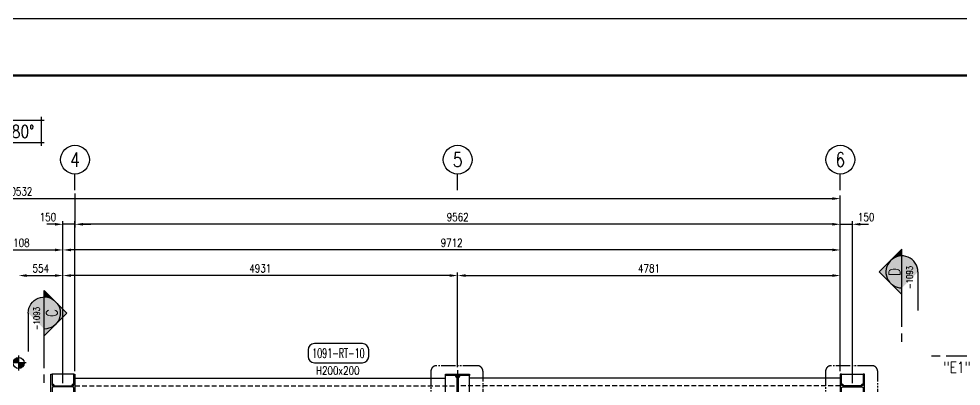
# Model space of a CAD drawing. Header units: millimetres. Extents: x 0 to 232280, y -26939 to 23794.
# Drawn here: x 106419 to 118191, y 19212 to 23794 of the extents above; entities that cross this region are included whole.
import ezdxf
from ezdxf.enums import TextEntityAlignment as Align

# ---------------------------------------------------------------- set-up
doc = ezdxf.new("R2010")
doc.units = ezdxf.units.MM
doc.header["$LTSCALE"] = 30
for name, pattern in [('JNK-CENTER', [34, 30, -1.5, 1, -1.5]), ('JNK-HIDDEN', [3, 2, -1]), ('PH2', [15, 10, -1, 1, -1, 1, -1])]:
    doc.linetypes.add(name, pattern=pattern)
for name, color, linetype in [('CEN-R', 1, 'JNK-CENTER'), ('CON-C', 4, 'Continuous'), ('CON-G', 3, 'Continuous'), ('CON-W', 7, 'Continuous'), ('CON-Y', 2, 'Continuous'), ('det', 2, 'PH2'), ('Dim-W', 7, 'Continuous'), ('HID-Y', 2, 'JNK-HIDDEN'), ('STL-OBJT', 7, 'Continuous')]:
    doc.layers.add(name, color=color, linetype=linetype)
doc.styles.add('SIMPLEX', font='simplex.shx', dxfattribs={"width": 0.8})
doc.dimstyles.new('DIM40', dxfattribs={"dimscale": 40, "dimtxt": 2.5, "dimasz": 2.5, "dimexe": 1, "dimexo": 1, "dimgap": 1, "dimtad": 1, "dimdec": 0, "dimdsep": 46, "dimtxsty": 'SIMPLEX', "dimcen": 0, "dimclrd": 7, "dimclre": 7, "dimclrt": 2, "dimadec": 1, "dimazin": 2, "dimtfac": 1, "dimtdec": 0, "dimtix": 1, "dimtmove": 2, "dimatfit": 2, "dimfxl": 1, "dimtolj": 1, "dimtzin": 0, "dimarcsym": 1})

# ---------------------------------------------------------------- blocks, each defined once
blk = doc.blocks.new('TITLE')
at = {"color": 7}
blk.add_line((841, 594.8536585365848), (0, 594.8536585365848), dxfattribs=at)
at = {"color": 7, "const_width": 0.7073170731707307}
blk.add_lwpolyline([(823.3170731707312, 577.1707317073162), (27.93902439025055, 577.1707317073162)], dxfattribs=at)
blk = doc.blocks.new('*D1482')
at = {"layer": 'DEFPOINTS', "color": 0, "transparency": 16777216}
for p in [(116681.8460261463, 21551.43274654004), (116681.8460261463, 19358.29560975282), (96149.84602614603, 17706.1513648621)]:
    blk.add_point(p, dxfattribs=at)
at = {"layer": 'Dim-W', "color": 7, "linetype": 'ByBlock', "lineweight": -2, "transparency": 16777216}
for p, q in [((96149.84602614603, 17746.1513648621), (96149.84602614603, 21591.43274654004)), ((96249.84602614603, 21551.43274654004), (116581.8460261463, 21551.43274654004)), ((116681.8460261463, 19398.29560975282), (116681.8460261463, 21591.43274654004))]:
    blk.add_line(p, q, dxfattribs=at)
at = {"layer": 'Dim-W', "color": 7, "transparency": 16777216}
for points in [[(96249.84602614603, 21568.09941320671), (96249.84602614603, 21534.76607987337), (96149.84602614603, 21551.43274654004)], [(116581.8460261463, 21568.09941320671), (116581.8460261463, 21534.76607987337), (116681.8460261463, 21551.43274654004)]]:
    blk.add_solid(points, dxfattribs=at)
at = {"layer": 'Dim-W', "color": 2, "transparency": 16777216, "insert": (106415.8460261462, 21641.43274654004), "char_height": 100, "attachment_point": 5, "style": 'SIMPLEX'}
blk.add_mtext('\\A1;20532', dxfattribs=at)
blk = doc.blocks.new('col-line')
at = {"layer": 'CON-Y'}
blk.add_line((0, 3), (0, 8), dxfattribs=at)
blk.add_circle((0, 12.5), 4.5, dxfattribs=at)
at = {"layer": 'CON-C', "style": 'SIMPLEX', "width": 0.8}
blk.add_attdef('1', text='', height=4.5, dxfattribs=at).set_placement((0, 12.5), align=Align.MIDDLE_CENTER)
blk = doc.blocks.new('NORTH-AG')
at = {"layer": 'CON-Y'}
for p, q in [((-8, 3.5), (8, 3.5)), ((-6.999999999999996, 4.5), (-6.999999999999996, -4.5)), ((7.000000000000007, 4.500000000000002), (7, -4.5)), ((-8, -3.499999999999999), (8, -3.5))]:
    blk.add_line(p, q, dxfattribs=at)
at = {"layer": 'CON-C', "style": 'SIMPLEX', "width": 0.8}
blk.add_attdef('0', text='', height=4, dxfattribs=at).set_placement((0, -2.06), align=Align.CENTER)
blk = doc.blocks.new('SECMARK2')
at = {"layer": 'CON-C'}
blk.add_line((0, 0), (-2.71666666666666, 0), dxfattribs=at)
blk.add_lwpolyline([(-4.666666666666639, 0), (-14.31666666666667, 0), (-14.31666666666667, 6.509999999999973), (-15.93333333333333, 1.643333333333345), (-13.2333333333333, 1.643333333333345)], dxfattribs=at)
at = {"layer": 'CON-C', "style": 'SIMPLEX', "width": 0.8}
blk.add_attdef('TAG', (-12.98, 1.180000000000057), '', height=3.5, dxfattribs=at)
blk = doc.blocks.new('SECMARK1')
at = {"layer": 'CON-Y'}
h = blk.add_hatch(color=256, dxfattribs=at)
edge = h.paths.add_edge_path()
edge.add_line((21.82666666666668, 7.071067811865485), (18.29113276073393, 3.535533905932776))
edge.add_arc((21.82666666666668, 4.707345624410664e-14), 5.000000000000002, 44.99999999999977, 135.0000000000001, ccw=False)
edge.add_line((25.36220057259943, 3.535533905932773), (21.82666666666668, 7.071067811865485))
h = blk.add_hatch(color=256, dxfattribs=at)
edge = h.paths.add_edge_path()
edge.add_line((14.75559885480128, 4.707345624410664e-14), (16.82666666666668, 1.689559442740931e-14))
edge.add_arc((21.82666666666668, 4.618527782440651e-14), 5, 135.0000000000001, 180.0000000000003, ccw=False)
edge.add_line((18.29113276073393, 3.535533905932776), (14.75559885480128, 4.707345624410664e-14))
edge = h.paths.add_edge_path()
edge.add_arc((21.82666666666668, 4.736951571734001e-14), 5, 270, 540.0000000000005)
h = blk.add_hatch(color=256, dxfattribs=at)
edge = h.paths.add_edge_path()
edge.add_line((26.82666666666668, 4.332076805060308e-14), (28.89773447853207, 4.736951571734001e-14))
edge.add_line((28.89773447853207, 4.736951571734001e-14), (25.36220057259943, 3.535533905932773))
edge.add_arc((21.82666666666668, 4.951594689828198e-14), 5, -1.1368683772161603e-13, 44.999999999999716, ccw=False)
at = {"layer": 'CON-C'}
blk.add_line((0, 0), (2.633333333333307, 0), dxfattribs=at)
blk.add_lwpolyline([(4.666666666666639, 0), (28.89773447853207, 4.736951571734001e-14), (21.82666666666668, 7.071067811865485), (14.75559885480128, 4.736951571734001e-14)], dxfattribs=at)
at = {"layer": 'CON-Y'}
blk.add_line((21.82666666666668, -4.999999999999953), (9.823333333333341, -4.999999999999953), dxfattribs=at)
blk.add_arc((21.82666666666668, 4.736951571734001e-14), 5, 270, 180.0000000000004, dxfattribs=at)
at = {"layer": 'CON-C', "style": 'SIMPLEX', "width": 0.8}
blk.add_attdef('TAG', text='', height=3.5, dxfattribs=at).set_placement((21.80333333333334, 0.5800000000000568), align=Align.CENTER)
at = {"layer": 'CON-Y', "style": 'SIMPLEX', "width": 0.8}
blk.add_attdef('H0000-0000', text='', height=2, dxfattribs=at).set_placement((24.66333333333334, -3.379999999999943), align=Align.RIGHT)
blk = doc.blocks.new('DUCT-TAG')
at = {"layer": 'CON-G'}
blk.add_lwpolyline([(-9.490000000000007, -1), (-9.489999999999979, 1, -0.414213562373095), (-7.489999999999979, 3), (7.489999999999982, 3, -0.414213562373095), (9.489999999999982, 1), (9.489999999999982, -1, -0.414213562373095), (7.489999999999982, -3), (-7.490000000000007, -3, -0.4142135623730971)], format="xyb", close=True, dxfattribs=at)
at = {"layer": 'CON-G', "style": 'SIMPLEX', "width": 1.246304347826088}
blk.add_attdef('NAME', text='', height=3, dxfattribs=at).set_placement((-8.190000000000007, -1.5), (8.19000000000001, -1.5), align=Align.FIT)
at = {"layer": 'CON-Y', "style": 'SIMPLEX'}
blk.add_attdef('ELEVATION', text='', height=2, dxfattribs=at).set_placement((-1.243449787580175e-14, -6.02), align=Align.CENTER)
blk = doc.blocks.new('*D1473')
at = {"layer": 'DEFPOINTS', "color": 0, "transparency": 16777216}
for p in [(116681.8460261463, 21231.43274654004), (116831.8460261463, 21231.43274654004), (116831.8460261463, 19209.90419663489)]:
    blk.add_point(p, dxfattribs=at)
at = {"layer": 'Dim-W', "color": 7, "linetype": 'ByBlock', "lineweight": -2, "transparency": 16777216}
for p, q in [((116581.8460261463, 21231.43274654004), (116481.8460261463, 21231.43274654004)), ((116681.8460261463, 21231.43274654004), (116831.8460261463, 21231.43274654004)), ((116831.8460261463, 19249.90419663489), (116831.8460261463, 21271.43274654004)), ((116931.8460261463, 21231.43274654004), (117031.8460261463, 21231.43274654004))]:
    blk.add_line(p, q, dxfattribs=at)
at = {"layer": 'Dim-W', "color": 7, "transparency": 16777216}
for points in [[(116581.8460261463, 21248.09941320671), (116581.8460261463, 21214.76607987337), (116681.8460261463, 21231.43274654004)], [(116931.8460261463, 21248.09941320671), (116931.8460261463, 21214.76607987337), (116831.8460261463, 21231.43274654004)]]:
    blk.add_solid(points, dxfattribs=at)
at = {"layer": 'Dim-W', "color": 2, "transparency": 16777216, "insert": (117004.8459572065, 21321.43274654004), "char_height": 100, "attachment_point": 5, "style": 'SIMPLEX'}
blk.add_mtext('\\A1;150', dxfattribs=at)
blk = doc.blocks.new('FS-MARK')
h = blk.add_hatch(color=256)
edge = h.paths.add_edge_path()
edge.add_arc((0, 0), 1.75, 90, 180)
edge.add_line((-1.75, 0), (0, 0))
edge.add_line((0, 0), (0, 1.75))
h = blk.add_hatch(color=256)
edge = h.paths.add_edge_path()
edge.add_line((0, 0), (0, -1.75))
edge.add_arc((0, 0), 1.75, 270, 360)
edge.add_line((1.75, 0), (0, 0))
for p, q in [((2.333333333333333, 0), (-2.333333333333333, 0)), ((0, 2.333333333333333), (0, -2.333333333333333))]:
    blk.add_line(p, q)
blk.add_circle((0, 0), 1.75)
at = {"layer": 'CON-Y', "style": 'SIMPLEX', "width": 0.8}
blk.add_attdef('F.S.', (3.194782608695653, 0.9982608695652175), '', height=2.5, dxfattribs=at)
blk = doc.blocks.new('*D1449')
at = {"layer": 'DEFPOINTS', "color": 0, "transparency": 16777216}
for p in [(107119.8460261462, 21657.12549618498), (107119.8460261462, 21231.43274654004), (116681.8460261463, 21231.43274654004)]:
    blk.add_point(p, dxfattribs=at)
at = {"layer": 'Dim-W', "color": 7, "linetype": 'ByBlock', "lineweight": -2, "transparency": 16777216}
for p, q in [((107119.8460261462, 21617.12549618498), (107119.8460261462, 21191.43274654004)), ((116581.8460261463, 21231.43274654004), (107219.8460261462, 21231.43274654004))]:
    blk.add_line(p, q, dxfattribs=at)
at = {"layer": 'Dim-W', "color": 7, "transparency": 16777216}
for points in [[(107219.8460261462, 21248.09941320671), (107219.8460261462, 21214.76607987337), (107119.8460261462, 21231.43274654004)], [(116581.8460261463, 21248.09941320671), (116581.8460261463, 21214.76607987337), (116681.8460261463, 21231.43274654004)]]:
    blk.add_solid(points, dxfattribs=at)
at = {"layer": 'Dim-W', "color": 2, "transparency": 16777216, "insert": (111900.8460261463, 21321.43274654004), "char_height": 100, "attachment_point": 5, "style": 'SIMPLEX'}
blk.add_mtext('\\A1;9562', dxfattribs=at)
blk = doc.blocks.new('*D1450')
at = {"layer": 'DEFPOINTS', "color": 0, "transparency": 16777216}
for p in [(106969.8460261462, 20911.43274654004), (106969.8460261462, 20911.43274654004), (116681.8460261463, 20911.43274654004)]:
    blk.add_point(p, dxfattribs=at)
at = {"layer": 'Dim-W', "color": 7, "linetype": 'ByBlock', "lineweight": -2, "transparency": 16777216}
blk.add_line((116581.8460261463, 20911.43274654004), (107069.8460261462, 20911.43274654004), dxfattribs=at)
at = {"layer": 'Dim-W', "color": 7, "transparency": 16777216}
for points in [[(107069.8460261462, 20928.09941320671), (107069.8460261462, 20894.76607987337), (106969.8460261462, 20911.43274654004)], [(116581.8460261463, 20928.09941320671), (116581.8460261463, 20894.76607987337), (116681.8460261463, 20911.43274654004)]]:
    blk.add_solid(points, dxfattribs=at)
at = {"layer": 'Dim-W', "color": 2, "transparency": 16777216, "insert": (111825.8460261462, 21001.43274654004), "char_height": 100, "attachment_point": 5, "style": 'SIMPLEX'}
blk.add_mtext('\\A1;9712', dxfattribs=at)
blk = doc.blocks.new('*D1451')
at = {"layer": 'DEFPOINTS', "color": 0, "transparency": 16777216}
for p in [(106969.8460261462, 20591.43274654004), (106969.8460261462, 20591.43274654004), (111900.8460261462, 20591.43274654004)]:
    blk.add_point(p, dxfattribs=at)
at = {"layer": 'Dim-W', "color": 7, "linetype": 'ByBlock', "lineweight": -2, "transparency": 16777216}
blk.add_line((111800.8460261462, 20591.43274654004), (107069.8460261462, 20591.43274654004), dxfattribs=at)
at = {"layer": 'Dim-W', "color": 7, "transparency": 16777216}
for points in [[(107069.8460261462, 20608.09941320671), (107069.8460261462, 20574.76607987337), (106969.8460261462, 20591.43274654004)], [(111800.8460261462, 20608.09941320671), (111800.8460261462, 20574.76607987337), (111900.8460261462, 20591.43274654004)]]:
    blk.add_solid(points, dxfattribs=at)
at = {"layer": 'Dim-W', "color": 2, "transparency": 16777216, "insert": (109435.3460261462, 20681.43274654004), "char_height": 100, "attachment_point": 5, "style": 'SIMPLEX'}
blk.add_mtext('\\A1;4931', dxfattribs=at)
blk = doc.blocks.new('*D1452')
at = {"layer": 'DEFPOINTS', "color": 0, "transparency": 16777216}
for p in [(105861.8460261462, 20911.43274654004), (106969.8460261462, 20911.43274654004), (106969.8460261462, 20911.43274654004)]:
    blk.add_point(p, dxfattribs=at)
at = {"layer": 'Dim-W', "color": 7, "linetype": 'ByBlock', "lineweight": -2, "transparency": 16777216}
blk.add_line((105961.8460261462, 20911.43274654004), (106869.8460261462, 20911.43274654004), dxfattribs=at)
at = {"layer": 'Dim-W', "color": 7, "transparency": 16777216}
for points in [[(105961.8460261462, 20928.09941320671), (105961.8460261462, 20894.76607987337), (105861.8460261462, 20911.43274654004)], [(106869.8460261462, 20928.09941320671), (106869.8460261462, 20894.76607987337), (106969.8460261462, 20911.43274654004)]]:
    blk.add_solid(points, dxfattribs=at)
at = {"layer": 'Dim-W', "color": 2, "transparency": 16777216, "insert": (106415.8460261462, 21001.43274654004), "char_height": 100, "attachment_point": 5, "style": 'SIMPLEX'}
blk.add_mtext('\\A1;1108', dxfattribs=at)
blk = doc.blocks.new('*D1454')
at = {"layer": 'DEFPOINTS', "color": 0, "transparency": 16777216}
for p in [(106415.8460261462, 20591.43274654004), (106969.8460261462, 20591.43274654004), (106969.8460261462, 20591.43274654004)]:
    blk.add_point(p, dxfattribs=at)
at = {"layer": 'Dim-W', "color": 7, "linetype": 'ByBlock', "lineweight": -2, "transparency": 16777216}
blk.add_line((106515.8460261462, 20591.43274654004), (106869.8460261462, 20591.43274654004), dxfattribs=at)
at = {"layer": 'Dim-W', "color": 7, "transparency": 16777216}
for points in [[(106515.8460261462, 20608.09941320671), (106515.8460261462, 20574.76607987337), (106415.8460261462, 20591.43274654004)], [(106869.8460261462, 20608.09941320671), (106869.8460261462, 20574.76607987337), (106969.8460261462, 20591.43274654004)]]:
    blk.add_solid(points, dxfattribs=at)
at = {"layer": 'Dim-W', "color": 2, "transparency": 16777216, "insert": (106692.8460261462, 20681.43274654004), "char_height": 100, "attachment_point": 5, "style": 'SIMPLEX'}
blk.add_mtext('\\A1;554', dxfattribs=at)
blk = doc.blocks.new('*D1460')
at = {"layer": 'DEFPOINTS', "color": 0, "transparency": 16777216}
for p in [(106969.8460261442, 21231.43274654004), (107119.8460261437, 19359.90419663489), (106969.8460261442, 19209.90419663489)]:
    blk.add_point(p, dxfattribs=at)
at = {"layer": 'Dim-W', "color": 7, "linetype": 'ByBlock', "lineweight": -2, "transparency": 16777216}
for p, q in [((106869.8460261442, 21231.43274654004), (106769.8460261442, 21231.43274654004)), ((106969.8460261442, 19249.90419663489), (106969.8460261442, 21271.43274654004)), ((107119.8460261437, 21231.43274654004), (106969.8460261442, 21231.43274654004)), ((107119.8460261437, 19399.90419663489), (107119.8460261437, 21271.43274654004)), ((107219.8460261437, 21231.43274654004), (107319.8460261437, 21231.43274654004))]:
    blk.add_line(p, q, dxfattribs=at)
at = {"layer": 'Dim-W', "color": 7, "transparency": 16777216}
for points in [[(106869.8460261442, 21248.09941320671), (106869.8460261442, 21214.76607987337), (106969.8460261442, 21231.43274654004)], [(107219.8460261437, 21248.09941320671), (107219.8460261437, 21214.76607987337), (107119.8460261437, 21231.43274654004)]]:
    blk.add_solid(points, dxfattribs=at)
at = {"layer": 'Dim-W', "color": 2, "transparency": 16777216, "insert": (106781.7687510194, 21321.43274654004), "char_height": 100, "attachment_point": 5, "style": 'SIMPLEX'}
blk.add_mtext('\\A1;150', dxfattribs=at)
blk = doc.blocks.new('*D1461')
at = {"layer": 'DEFPOINTS', "color": 0, "transparency": 16777216}
for p in [(116681.8460261463, 20591.43274654004), (111900.8460261453, 19409.90419663499), (116681.8460261463, 19359.90419663489)]:
    blk.add_point(p, dxfattribs=at)
at = {"layer": 'Dim-W', "color": 7, "linetype": 'ByBlock', "lineweight": -2, "transparency": 16777216}
for p, q in [((111900.8460261453, 19449.90419663499), (111900.8460261453, 20631.43274654004)), ((116681.8460261463, 19399.90419663489), (116681.8460261463, 20631.43274654004)), ((112000.8460261453, 20591.43274654004), (116581.8460261463, 20591.43274654004))]:
    blk.add_line(p, q, dxfattribs=at)
at = {"layer": 'Dim-W', "color": 7, "transparency": 16777216}
for points in [[(112000.8460261453, 20608.09941320671), (112000.8460261453, 20574.76607987337), (111900.8460261453, 20591.43274654004)], [(116581.8460261463, 20608.09941320671), (116581.8460261463, 20574.76607987337), (116681.8460261463, 20591.43274654004)]]:
    blk.add_solid(points, dxfattribs=at)
at = {"layer": 'Dim-W', "color": 2, "transparency": 16777216, "insert": (114291.3460261458, 20681.43274654004), "char_height": 100, "attachment_point": 5, "style": 'SIMPLEX'}
blk.add_mtext('\\A1;4781', dxfattribs=at)

msp = doc.modelspace()

# ---------------------------------------------------------------- linework, layer by layer
at = {"layer": 'CEN-R'}
msp.add_line((111900.8460261453, 19409.90419663499), (111900.8460261453, 7507.904196634778), dxfattribs=at)
at = {"layer": 'CON-G'}
for p, q in [((107104.8460261437, 19359.90419663489), (106834.8460261437, 19359.90419663489)), ((107119.846026144, 19309.90419663503), (111750.8460261453, 19309.90419663503)), ((111750.8460261453, 19074.90419663499), (111750.8460261453, 19344.90419663499)), ((112050.8460261453, 19074.90419663499), (112050.8460261453, 19344.90419663499)), ((116681.8460261466, 19309.90419663503), (112050.8460261453, 19309.90419663503)), ((116696.8460261463, 19359.90419663489), (116966.8460261463, 19359.90419663489))]:
    msp.add_line(p, q, dxfattribs=at)
for points in [[(106819.8460261437, 19359.90419663489), (106834.8460261437, 19359.90419663489), (106834.8460261437, 19232.90419663489, 0.414213562373095), (106852.8460261437, 19214.90419663489), (107086.8460261437, 19214.90419663489, 0.414213562373095), (107104.8460261437, 19232.90419663489), (107104.8460261437, 19359.90419663489), (107119.8460261437, 19359.90419663489), (107119.8460261437, 19059.90419663489), (107104.8460261437, 19059.90419663489), (107104.8460261437, 19186.90419663489, 0.414213562373095), (107086.8460261437, 19204.90419663489), (106852.8460261437, 19204.90419663489, 0.4142135623730949), (106834.8460261437, 19186.90419663489), (106834.8460261437, 19059.90419663489), (106819.8460261437, 19059.90419663489)], [(112050.8460261453, 19359.90419663499), (112050.8460261453, 19344.90419663499), (111923.8460261453, 19344.90419663499, 0.414213562373095), (111905.8460261453, 19326.90419663499), (111905.8460261453, 19092.90419663499, 0.414213562373095), (111923.8460261453, 19074.90419663499), (112050.8460261453, 19074.90419663499), (112050.8460261453, 19059.90419663499), (111750.8460261453, 19059.90419663499), (111750.8460261453, 19074.90419663499), (111877.8460261453, 19074.90419663499, 0.414213562373095), (111895.8460261453, 19092.90419663499), (111895.8460261453, 19326.90419663499, 0.4142135623730949), (111877.8460261453, 19344.90419663499), (111750.8460261453, 19344.90419663499), (111750.8460261453, 19359.90419663499)], [(116981.8460261463, 19359.90419663489), (116966.8460261463, 19359.90419663489), (116966.8460261463, 19232.90419663489, -0.414213562373095), (116948.8460261463, 19214.90419663489), (116714.8460261463, 19214.90419663489, -0.414213562373095), (116696.8460261463, 19232.90419663489), (116696.8460261463, 19359.90419663489), (116681.8460261463, 19359.90419663489), (116681.8460261463, 19059.90419663489), (116696.8460261463, 19059.90419663489), (116696.8460261463, 19186.90419663489, -0.414213562373095), (116714.8460261463, 19204.90419663489), (116948.8460261463, 19204.90419663489, -0.4142135623730949), (116966.8460261463, 19186.90419663489), (116966.8460261463, 19059.90419663489), (116981.8460261463, 19059.90419663489)]]:
    msp.add_lwpolyline(points, format="xyb", close=True, dxfattribs=at)
for centre, start, end in [((111895.8460261453, 19344.90419663499), 180, 270), ((111905.8460261453, 19344.90419663499), 270, 0), ((106834.8460261437, 19214.90419663489), 0, 90), ((107104.8460261437, 19214.90419663489), 90, 180), ((116696.8460261463, 19214.90419663489), 0, 90), ((116966.8460261463, 19214.90419663489), 90, 180)]:
    msp.add_arc(centre, 25, start, end, dxfattribs=at)
at = {"layer": 'det', "ltscale": 0.6}
for points in [[(111637.8028401418, 19467.25820118943, 0.414213562373095), (111565.8028401418, 19395.25820118943), (111565.8028401418, 18997.94141895167, 0.414213562373095), (111637.8028401418, 18925.94141895167), (112145.5981701403, 18925.94141895167, 0.414213562373095), (112217.5981701403, 18997.94141895167), (112217.5981701403, 19395.25820118943, 0.414213562373095), (112145.5981701403, 19467.25820118943)], [(116568.8028401429, 19467.25820118943, 0.414213562373095), (116496.8028401429, 19395.25820118943), (116496.8028401429, 18997.94141895167, 0.414213562373095), (116568.8028401429, 18925.94141895167), (117076.5981701414, 18925.94141895167, 0.414213562373095), (117148.5981701414, 18997.94141895167), (117148.5981701414, 19395.25820118943, 0.414213562373095), (117076.5981701414, 19467.25820118943)]]:
    msp.add_lwpolyline(points, format="xyb", close=True, dxfattribs=at)
at = {"layer": 'HID-Y'}
for p, q in [((107119.846026144, 19214.40419663498), (111895.8460261438, 19214.40419663498)), ((116681.8460261466, 19214.40419663498), (111905.8460261468, 19214.40419663498))]:
    msp.add_line(p, q, dxfattribs=at)

# ---------------------------------------------------------------- block references
at = {"linetype": 'ByBlock', "xscale": 39.99999999599994, "yscale": 39.99999999599994, "zscale": 39.99999999599994}
msp.add_blockref('TITLE', (91015.14870566528, -4.805032391438372e-05), dxfattribs=at)
at = {"layer": 'CON-W', "xscale": 40, "yscale": 40, "zscale": 40}
for name, p, values in [('NORTH-AG', (106415.8460261462, 22391.36602755422), {'0': '180%%D'}), ('col-line', (107119.8460261441, 21537.12549618498), {'1': '4'}), ('col-line', (111900.8460261442, 21537.12549618498), {'1': '5'}), ('col-line', (116681.8460261443, 21537.12549618498), {'1': '6'})]:
    msp.add_blockref(name, p, dxfattribs=at).add_auto_attribs(values)
at = {"layer": 'CON-W'}
ref = msp.add_blockref('SECMARK1', (117451.3363470462, 19764.13794173129), dxfattribs=dict(at, xscale=40, yscale=40, zscale=40, rotation=90))
ref.add_attrib('H0000-0000', '-1093', dxfattribs={"layer": 'CON-Y', "height": 80, "rotation": 90, "style": 'SIMPLEX', "width": 0.8}).set_placement((117586.5363470462, 20713.37826946146), align=Align.RIGHT)
ref.add_attrib('TAG', 'D', dxfattribs={"layer": 'CON-C', "height": 140, "rotation": 90, "style": 'SIMPLEX', "width": 0.8}).set_placement((117428.1363470462, 20636.27127506459), align=Align.CENTER)
ref = msp.add_blockref('SECMARK1', (106736.584034209, 19251.37407512746), dxfattribs=dict(at, xscale=-40, yscale=40, zscale=40, rotation=270))
ref.add_attrib('H0000-0000', '-1093', dxfattribs={"layer": 'CON-Y', "height": 80, "rotation": 90, "style": 'SIMPLEX', "width": 0.8}).set_placement((106681.384034209, 20200.61440285763), align=Align.RIGHT)
ref.add_attrib('TAG', 'C', dxfattribs={"layer": 'CON-C', "height": 140, "rotation": 90, "style": 'SIMPLEX', "width": 0.8}).set_placement((106899.784034209, 20123.50740846075), align=Align.CENTER)
ref = msp.add_blockref('SECMARK2', (117818.9090024897, 19590.27273497844), dxfattribs=dict(at, xscale=40, yscale=40, zscale=40, rotation=180))
ref.add_attrib('TAG', '"E1"', (117969.4111650149, 19376.40606831177), dxfattribs={"layer": 'CON-C', "height": 140, "style": 'SIMPLEX', "width": 0.8})
at = {"layer": 'STL-OBJT'}
ref = msp.add_blockref('DUCT-TAG', (110411.1700088839, 19623.66139887799), dxfattribs=dict(at, xscale=-40, yscale=40, zscale=40, rotation=180))
ref.add_attrib('NAME', '1091-RT-10', dxfattribs={"layer": 'CON-G', "height": 120, "style": 'SIMPLEX', "width": 0.5940932642487152}).set_placement((110083.5700088838, 19563.66139887799), (110738.7700088838, 19563.66139887799), align=Align.FIT)
at = {"layer": 'STL-OBJT', "xscale": 40, "yscale": 40, "zscale": 40}
msp.add_blockref('FS-MARK', (106415.8460261462, 19501.08082960601), dxfattribs=at)

# ---------------------------------------------------------------- texts
at = {"layer": 'CON-Y', "style": 'SIMPLEX', "width": 0.8}
msp.add_text('H200x200', height=100, dxfattribs=at).set_placement((110130.4506118962, 19356.55692683742))

# ---------------------------------------------------------------- dimensions: what is measured, and where the dimension line sits
at = {"layer": 'Dim-W'}
for base, p1, p2, picture, middle in [((116681.8460261463, 21551.43274654004), (96149.84602614603, 17706.1513648621), (116681.8460261463, 19358.29560975282), '*D1482', (106415.8460261462, 21641.43274654004)), ((106969.8460261462, 20911.43274654004), (105861.8460261462, 20911.43274654004), (106969.8460261462, 20911.43274654004), '*D1452', (106415.8460261462, 21001.43274654004)), ((106969.8460261462, 20591.43274654004), (106415.8460261462, 20591.43274654004), (106969.8460261462, 20591.43274654004), '*D1454', (106692.8460261462, 20681.43274654004)), ((116681.8460261463, 20591.43274654004), (111900.8460261453, 19409.90419663499), (116681.8460261463, 19359.90419663489), '*D1461', (114291.3460261458, 20681.43274654004))]:
    dim = msp.add_linear_dim(base=base, p1=p1, p2=p2, dimstyle='DIM40', dxfattribs=at)
    dim.commit()
    dim.dimension.update_dxf_attribs({"geometry": picture, "text_midpoint": middle})
for base, p1, p2, picture, middle in [((107119.8460261462, 21231.43274654004), (116681.8460261463, 21231.43274654004), (107119.8460261462, 21657.12549618498), '*D1449', (111900.8460261463, 21321.43274654004)), ((106969.8460261462, 20911.43274654004), (116681.8460261463, 20911.43274654004), (106969.8460261462, 20911.43274654004), '*D1450', (111825.8460261462, 21001.43274654004)), ((106969.8460261462, 20591.43274654004), (111900.8460261462, 20591.43274654004), (106969.8460261462, 20591.43274654004), '*D1451', (109435.3460261462, 20681.43274654004))]:
    dim = msp.add_linear_dim(base=base, p1=p1, p2=p2, angle=180, dimstyle='DIM40', dxfattribs=at)
    dim.commit()
    dim.dimension.update_dxf_attribs({"geometry": picture, "text_midpoint": middle})
for base, p1, p2, picture, middle in [((106969.8460261442, 21231.43274654004), (107119.8460261437, 19359.90419663489), (106969.8460261442, 19209.90419663489), '*D1460', (106781.7687510194, 21321.43274654004)), ((116831.8460261463, 21231.43274654004), (116681.8460261463, 21231.43274654004), (116831.8460261463, 19209.90419663489), '*D1473', (117004.8459572065, 21321.43274654004))]:
    dim = msp.add_linear_dim(base=base, p1=p1, p2=p2, dimstyle='DIM40', dxfattribs=at)
    dim.commit()
    dim.dimension.update_dxf_attribs({"geometry": picture, "text_midpoint": middle, "dimtype": 160})

doc.saveas('drawing.dxf')
